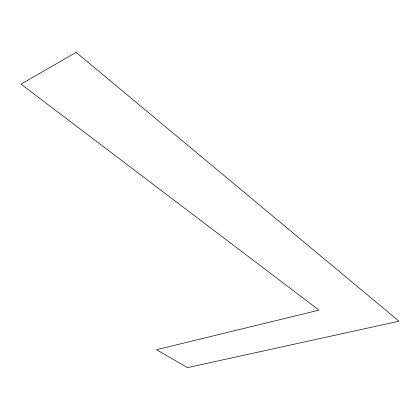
<?xml version="1.0" encoding="UTF-8"?>
<svg xmlns="http://www.w3.org/2000/svg" width="420" height="420" viewBox="0 0 420 420"><rect width="100%" height="100%" fill="white"/><g stroke="black" fill="none" stroke-linecap="round" stroke-linejoin="round"><path stroke-width="0.63" d="M76.125 52.369L21 84.131L319.011 310.139L156.539 349.697L187.472 367.631L399 321.195L76.125 52.369"/></g></svg>
